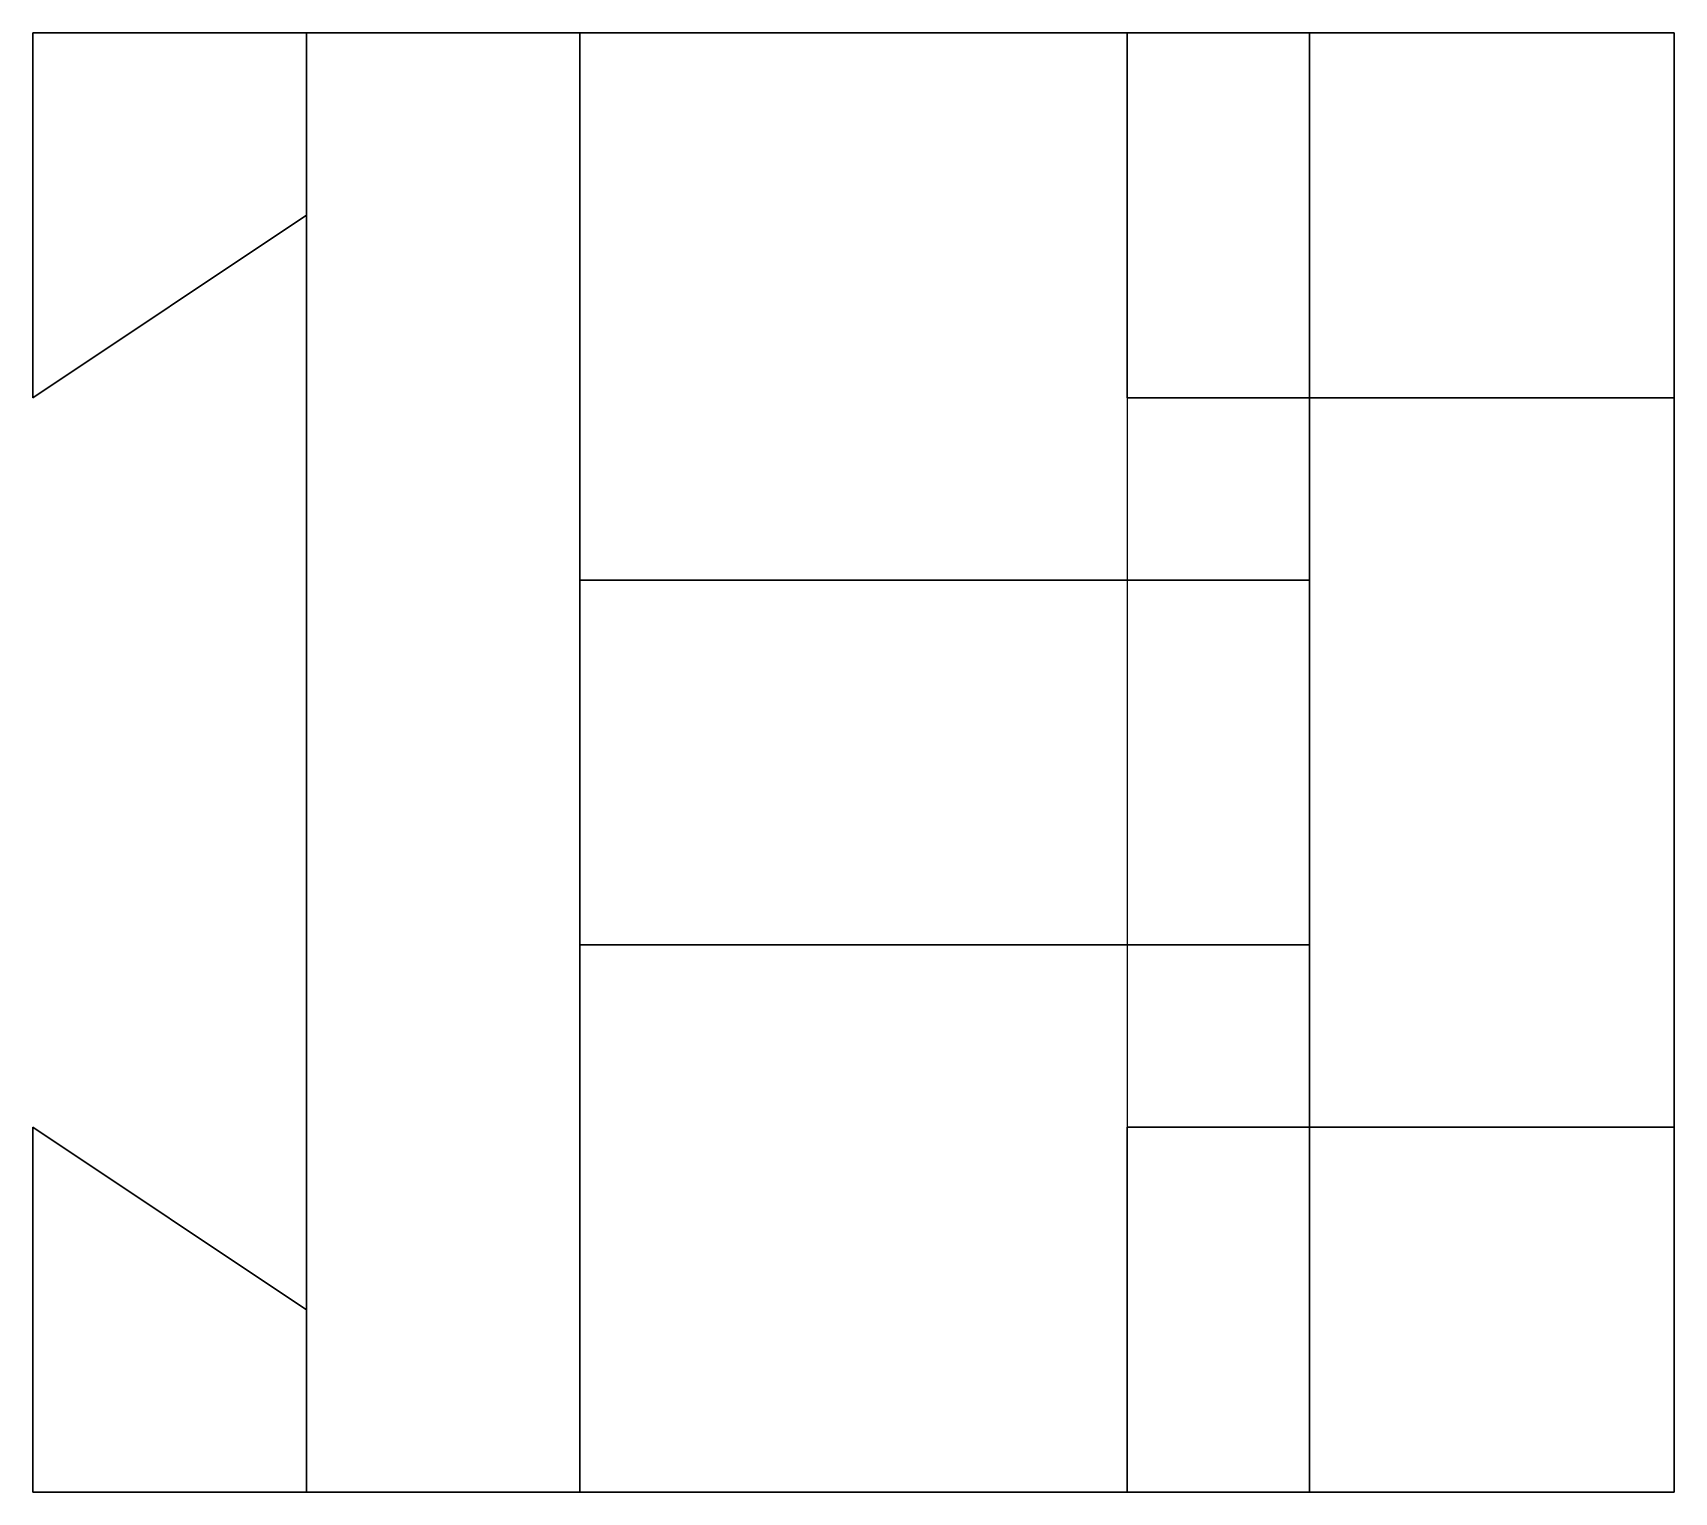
# Model space of a CAD drawing. Header units: millimetres. Extents: x 0 to 90, y 0 to 80.
import ezdxf

# ---------------------------------------------------------------- set-up
doc = ezdxf.new("R2010")
doc.units = ezdxf.units.MM

msp = doc.modelspace()

# ---------------------------------------------------------------- linework, layer by layer
for p, q in [((60, 80, 120), (60, 60, 120)), ((70, 0, 20), (70, 80, 20)), ((90, 60, 120), (90, 80, 120)), ((15, 70), (0, 60)), ((15, 70, 40), (0, 60, 40)), ((90, 60, 120), (90, 60, 135)), ((90, 60, 120), (90, 60)), ((90, 20), (90, 60)), ((0, 0), (0, 20)), ((15, 10, 40), (0, 20, 40)), ((90, 20, 120), (90, 0, 120)), ((90, 20, 120), (90, 20, 135)), ((90, 20, 120), (90, 20))]:
    msp.add_line(p, q)
at = {"extrusion": (3.06575e-17, -1, 9.51921e-50)}
msp.add_line((70, 50, 80), (70, 30, 80), dxfattribs=at)
at = {"extrusion": (-1, 2.20938e-15, -1.97986e-30)}
msp.add_line((0, 20), (15, 10), dxfattribs=at)
msp.add_lwpolyline([(0, 0), (90, 0), (90, 80), (0, 80), (0, 60)])
at = {"extrusion": (-1, 4.58245e-17, -3.10502e-33)}
for points in [[(-80, 0), (-60, 0), (-60, 40), (-80, 40)], [(-20, 0), (0, 0), (0, 40), (-20, 40)]]:
    msp.add_lwpolyline(points, close=True, dxfattribs=at)
for points, elevation in [([(-80, 20), (0, 20), (0, 40), (-80, 40)], -30), ([(-80, 20), (-80, 20), (-80, 120), (-80, 120)], -70)]:
    msp.add_lwpolyline(points, close=True, dxfattribs=dict(at, elevation=elevation))
at = {"elevation": 135}
for points in [[(90, 80), (60, 80), (60, 60), (90, 60)], [(90, 0), (60, 0), (60, 20), (90, 20)]]:
    msp.add_lwpolyline(points, close=True, dxfattribs=at)
at = {"extrusion": (-1, 4.58245e-17, -3.10502e-33), "elevation": -90}
msp.add_lwpolyline([(-60, 135), (-80, 135), (-80, 0), (0, 0), (0, 135), (-20, 135)], dxfattribs=at)
at = {"extrusion": (-1, 2.20938e-15, -1.97986e-30), "elevation": -15}
msp.add_lwpolyline([(-70, 0), (-10, 0), (-10, 40), (-70, 40)], close=True, dxfattribs=at)
at = {"extrusion": (-1, 3.55271e-16, 1.26218e-31), "elevation": -60}
msp.add_lwpolyline([(-20, 135), (0, 135), (0, 120), (-20, 120)], close=True, dxfattribs=at)
at = {"extrusion": (0, -1, -2.22045e-16)}
for points in [[(0, 0), (30, 0), (30, 40), (0, 40)], [(30, 0), (90, 0), (90, 20), (30, 20)], [(70, 135), (60, 135), (60, 120), (70, 120)], [(90, 20), (70, 20), (70, 135), (90, 135)]]:
    msp.add_lwpolyline(points, close=True, dxfattribs=at)
at = {"extrusion": (-1, 3.55271e-16, 1.26218e-31)}
for centre, radius in [((-40, 120, -60), 40), ((-40, 120, -70), 40), ((-40, 120, -60), 20), ((-40, 120, -90), 20)]:
    msp.add_arc(centre, radius, 180, 0, dxfattribs=at)
for points in [[(30, 80, 40), (0, 80, 40), (0, 80), (30, 80)], [(0, 80, 40), (0, 60, 40), (15, 70, 40), (15, 80, 40)], [(0, 80, 40), (0, 80), (0, 60), (0, 60, 40)], [(0, 60), (0, 80), (15, 80), (15, 70)], [(15, 80, 40), (30, 80, 40), (30, 0, 40), (15, 0, 40)], [(15, 80), (15, 0), (90, 0), (90, 80)], [(30, 80, 20), (90, 80, 20), (90, 80), (30, 80)], [(30, 80, 20), (30, 50, 20), (70, 50, 20), (70, 80, 20)], [(30, 80, 20), (30, 80, 40), (30, 0, 40), (30, 0, 20)], [(60, 80, 135), (70, 80, 135), (70, 80, 120), (60, 80, 120)], [(90, 60, 135), (90, 80, 135), (60, 80, 135), (60, 60, 135)], [(60, 80, 135), (60, 60, 135), (60, 60, 120), (60, 80, 120)], [(70, 80, 20), (90, 80, 20), (90, 80, 135), (70, 80, 135)], [(90, 60, 120), (90, 60, 135), (90, 80, 135), (90, 80, 120)], [(90, 60, 120), (90, 80, 120), (90, 80), (90, 60)], [(0, 60), (0, 60, 40), (15, 70, 40), (15, 70)], [(15, 70, 40), (15, 70), (15, 10), (15, 10, 40)], [(60, 60, 135), (60, 60, 120), (90, 60, 120), (90, 60, 135)], [(30, 50, 20), (70, 50, 20), (70, 50, 80)], [(30, 50, 20), (70, 50, 80), (70, 30, 80), (30, 30, 20)], [(30, 30, 20), (70, 30, 80), (70, 30, 20)], [(30, 0, 20), (30, 30, 20), (70, 30, 20), (70, 0, 20)], [(15, 10), (15, 10, 40), (0, 20, 40), (0, 20)], [(0, 20, 40), (0, 20), (0, 0), (0, 0, 40)], [(0, 20, 40), (0, 0, 40), (15, 0, 40), (15, 10, 40)], [(0, 0), (0, 20), (15, 10), (15, 0)], [(90, 20, 120), (90, 20, 135), (60, 20, 135), (60, 20, 120)], [(60, 20, 135), (60, 20, 120), (60, 0, 120), (60, 0, 135)], [(60, 0, 135), (60, 20, 135), (90, 20, 135), (90, 0, 135)], [(90, 0, 135), (90, 0, 120), (90, 20, 120), (90, 20, 135)], [(90, 0, 120), (90, 20, 120), (90, 20), (90, 0)], [(0, 0), (0, 0, 40), (30, 0, 40), (30, 0)], [(30, 0, 20), (30, 0), (90, 0), (90, 0, 20)], [(60, 0, 120), (60, 0, 135), (70, 0, 135), (70, 0, 120)], [(70, 0, 20), (90, 0, 20), (90, 0, 135), (70, 0, 135)]]:
    msp.add_3dface(points)

doc.saveas('drawing.dxf')
